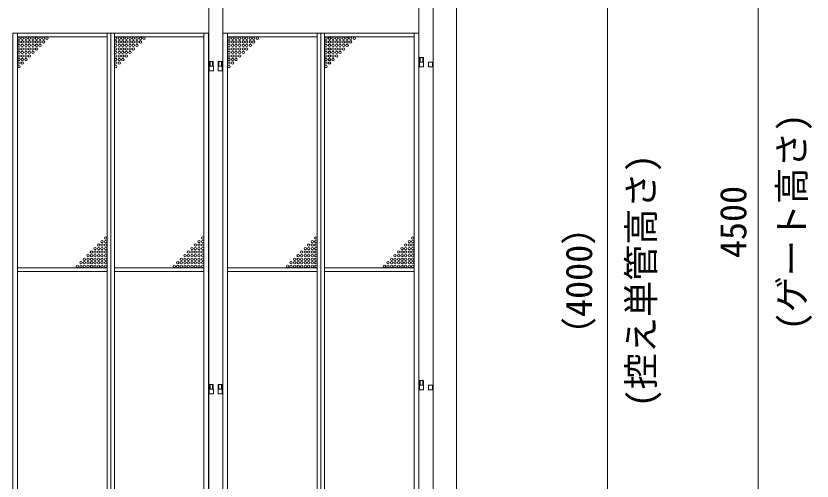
# Model space of a CAD drawing. Units: millimetres, scale not verified. Extents: x -16120 to 16120, y -26100 to 26100.
# Drawn here: x 29 to 3409, y 10101 to 12077 of the extents above; entities that cross this region are included whole.
import ezdxf
from ezdxf.enums import TextEntityAlignment as Align

# ---------------------------------------------------------------- set-up
doc = ezdxf.new("R2010")
doc.units = ezdxf.units.MM
doc.header["$LTSCALE"] = 150
doc.linetypes.add('DASHED1', pattern=[1.8, 1.2, -0.6])
for name, color, linetype, lineweight in [('0-2_ACCG-3018', 134, 'Continuous', 18), ('0-B_寸法', 134, 'Continuous', 18), ('0-C_側固定棒', 134, 'Continuous', 18), ('0-F_大型柱', 134, 'Continuous', 18), ('1-3_中央走行棒', 134, 'Continuous', 18), ('1-9_標準ﾊﾟﾈﾙ', 134, 'Continuous', 18)]:
    doc.layers.add(name, color=color, linetype=linetype, lineweight=lineweight)
doc.styles.add('ＭＳ ゴシック', font='')
doc.styles.get('ＭＳ ゴシック').set_extended_font_data('MS Gothic')

msp = doc.modelspace()

# ---------------------------------------------------------------- linework, layer by layer
at = {"layer": '0-2_ACCG-3018'}
for centre in [(41, 11981.5), (41, 11966.5), (56, 11981.5), (56, 11966.5), (71, 11981.5), (71, 11966.5), (86, 11981.5), (86, 11966.5), (101, 11981.5), (101, 11966.5), (116, 11981.5), (116, 11966.5), (131, 11981.5), (131, 11966.5), (146, 11981.5), (146, 11966.5), (161, 11981.5), (452.5, 11981.5), (452.5, 11966.5), (467.5, 11981.5), (467.5, 11966.5), (482.5, 11981.5), (482.5, 11966.5), (497.5, 11981.5), (497.5, 11966.5), (512.5, 11981.5), (512.5, 11966.5), (527.5, 11981.5), (527.5, 11966.5), (542.5, 11981.5), (542.5, 11966.5), (557.5, 11981.5), (557.5, 11966.5), (572.5, 11981.5), (933.5, 11981.5), (933.5, 11966.5), (948.5, 11981.5), (948.5, 11966.5), (963.5, 11981.5), (963.5, 11966.5), (978.5, 11981.5), (978.5, 11966.5), (993.5, 11981.5), (993.5, 11966.5), (1008.5, 11981.5), (1008.5, 11966.5), (1023.5, 11981.5), (1023.5, 11966.5), (1038.5, 11981.5), (1038.5, 11966.5), (1053.5, 11981.5), (1345, 11981.5), (1345, 11966.5), (1360, 11981.5), (1360, 11966.5), (1375, 11981.5), (1375, 11966.5), (1390, 11981.5), (1390, 11966.5), (1405, 11981.5), (1405, 11966.5), (1420, 11981.5), (1420, 11966.5), (1435, 11981.5), (1435, 11966.5), (1450, 11981.5), (1450, 11966.5), (1465, 11981.5), (41, 11951.5), (41, 11936.5), (56, 11951.5), (56, 11936.5), (71, 11951.5), (71, 11936.5), (86, 11951.5), (86, 11936.5), (101, 11951.5), (101, 11936.5), (116, 11951.5), (116, 11936.5), (131, 11951.5), (452.5, 11951.5), (452.5, 11936.5), (467.5, 11951.5), (467.5, 11936.5), (482.5, 11951.5), (482.5, 11936.5), (497.5, 11951.5), (497.5, 11936.5), (512.5, 11951.5), (512.5, 11936.5), (527.5, 11951.5), (527.5, 11936.5), (542.5, 11951.5), (933.5, 11951.5), (933.5, 11936.5), (948.5, 11951.5), (948.5, 11936.5), (963.5, 11951.5), (963.5, 11936.5), (978.5, 11951.5), (978.5, 11936.5), (993.5, 11951.5), (993.5, 11936.5), (1008.5, 11951.5), (1008.5, 11936.5), (1023.5, 11951.5), (1345, 11951.5), (1345, 11936.5), (1360, 11951.5), (1360, 11936.5), (1375, 11951.5), (1375, 11936.5), (1390, 11951.5), (1390, 11936.5), (1405, 11951.5), (1405, 11936.5), (1420, 11951.5), (1420, 11936.5), (1435, 11951.5), (41, 11921.5), (41, 11906.5), (56, 11921.5), (56, 11906.5), (71, 11921.5), (71, 11906.5), (86, 11921.5), (86, 11906.5), (101, 11921.5), (452.5, 11921.5), (452.5, 11906.5), (467.5, 11921.5), (467.5, 11906.5), (482.5, 11921.5), (482.5, 11906.5), (497.5, 11921.5), (497.5, 11906.5), (512.5, 11921.5), (933.5, 11921.5), (933.5, 11906.5), (948.5, 11921.5), (948.5, 11906.5), (963.5, 11921.5), (963.5, 11906.5), (978.5, 11921.5), (978.5, 11906.5), (993.5, 11921.5), (1345, 11921.5), (1345, 11906.5), (1360, 11921.5), (1360, 11906.5), (1375, 11921.5), (1375, 11906.5), (1390, 11921.5), (1390, 11906.5), (1405, 11921.5), (41, 11891.5), (41, 11876.5), (41, 11861.5), (56, 11891.5), (56, 11876.5), (71, 11891.5), (452.5, 11891.5), (452.5, 11876.5), (452.5, 11861.5), (467.5, 11891.5), (467.5, 11876.5), (482.5, 11891.5), (933.5, 11891.5), (933.5, 11876.5), (933.5, 11861.5), (948.5, 11891.5), (948.5, 11876.5), (963.5, 11891.5), (1345, 11891.5), (1345, 11876.5), (1345, 11861.5), (1360, 11891.5), (1360, 11876.5), (1375, 11891.5), (394.5, 11118.5), (409.5, 11133.5), (409.5, 11118.5), (806, 11118.5), (821, 11133.5), (821, 11118.5), (1287, 11118.5), (1302, 11133.5), (1302, 11118.5), (1698.5, 11118.5), (1713.5, 11133.5), (1713.5, 11118.5), (364.5, 11088.5), (379.5, 11103.5), (379.5, 11088.5), (394.5, 11103.5), (394.5, 11088.5), (409.5, 11103.5), (409.5, 11088.5), (776, 11088.5), (791, 11103.5), (791, 11088.5), (806, 11103.5), (806, 11088.5), (821, 11103.5), (821, 11088.5), (1257, 11088.5), (1272, 11103.5), (1272, 11088.5), (1287, 11103.5), (1287, 11088.5), (1302, 11103.5), (1302, 11088.5), (1668.5, 11088.5), (1683.5, 11103.5), (1683.5, 11088.5), (1698.5, 11103.5), (1698.5, 11088.5), (1713.5, 11103.5), (1713.5, 11088.5), (334.5, 11058.5), (349.5, 11073.5), (349.5, 11058.5), (364.5, 11073.5), (364.5, 11058.5), (379.5, 11073.5), (379.5, 11058.5), (394.5, 11073.5), (394.5, 11058.5), (409.5, 11073.5), (409.5, 11058.5), (746, 11058.5), (761, 11073.5), (761, 11058.5), (776, 11073.5), (776, 11058.5), (791, 11073.5), (791, 11058.5), (806, 11073.5), (806, 11058.5), (821, 11073.5), (821, 11058.5), (1227, 11058.5), (1242, 11073.5), (1242, 11058.5), (1257, 11073.5), (1257, 11058.5), (1272, 11073.5), (1272, 11058.5), (1287, 11073.5), (1287, 11058.5), (1302, 11073.5), (1302, 11058.5), (1638.5, 11058.5), (1653.5, 11073.5), (1653.5, 11058.5), (1668.5, 11073.5), (1668.5, 11058.5), (1683.5, 11073.5), (1683.5, 11058.5), (1698.5, 11073.5), (1698.5, 11058.5), (1713.5, 11073.5), (1713.5, 11058.5), (304.5, 11028.5), (319.5, 11043.5), (319.5, 11028.5), (334.5, 11043.5), (334.5, 11028.5), (349.5, 11043.5), (349.5, 11028.5), (364.5, 11043.5), (364.5, 11028.5), (379.5, 11043.5), (379.5, 11028.5), (394.5, 11043.5), (394.5, 11028.5), (409.5, 11043.5), (409.5, 11028.5), (716, 11028.5), (731, 11043.5), (731, 11028.5), (746, 11043.5), (746, 11028.5), (761, 11043.5), (761, 11028.5), (776, 11043.5), (776, 11028.5), (791, 11043.5), (791, 11028.5), (806, 11043.5), (806, 11028.5), (821, 11043.5), (821, 11028.5), (1197, 11028.5), (1212, 11043.5), (1212, 11028.5), (1227, 11043.5), (1227, 11028.5), (1242, 11043.5), (1242, 11028.5), (1257, 11043.5), (1257, 11028.5), (1272, 11043.5), (1272, 11028.5), (1287, 11043.5), (1287, 11028.5), (1302, 11043.5), (1302, 11028.5), (1608.5, 11028.5), (1623.5, 11043.5), (1623.5, 11028.5), (1638.5, 11043.5), (1638.5, 11028.5), (1653.5, 11043.5), (1653.5, 11028.5), (1668.5, 11043.5), (1668.5, 11028.5), (1683.5, 11043.5), (1683.5, 11028.5), (1698.5, 11043.5), (1698.5, 11028.5), (1713.5, 11043.5), (1713.5, 11028.5), (289.5, 11013.5), (304.5, 11013.5), (319.5, 11013.5), (334.5, 11013.5), (349.5, 11013.5), (364.5, 11013.5), (379.5, 11013.5), (394.5, 11013.5), (409.5, 11013.5), (701, 11013.5), (716, 11013.5), (731, 11013.5), (746, 11013.5), (761, 11013.5), (776, 11013.5), (791, 11013.5), (806, 11013.5), (821, 11013.5), (1182, 11013.5), (1197, 11013.5), (1212, 11013.5), (1227, 11013.5), (1242, 11013.5), (1257, 11013.5), (1272, 11013.5), (1287, 11013.5), (1302, 11013.5), (1593.5, 11013.5), (1608.5, 11013.5), (1623.5, 11013.5), (1638.5, 11013.5), (1653.5, 11013.5), (1668.5, 11013.5), (1683.5, 11013.5), (1698.5, 11013.5), (1713.5, 11013.5)]:
    msp.add_circle(centre, 5, dxfattribs=at)
at = {"layer": '0-B_寸法'}
for p, q in [((3179.7, 13364), (3179.7, 9040)), ((2539.7, 12864), (2539.7, 9040))]:
    msp.add_line(p, q, dxfattribs=at)
at = {"layer": '0-C_側固定棒'}
for p, q in [((1739.7, 10529.1), (1739.7, 11880.6)), ((1739.7, 9157.6), (1739.7, 10509.1))]:
    msp.add_line(p, q, dxfattribs=at)
msp.add_lwpolyline([(1739.7, 11900.6), (1739.7, 12752.6), (1799.7, 12752.6), (1799.7, 9082.6), (1739.7, 9082.6), (1739.7, 9137.6)], dxfattribs=at)
for points in [[(1759.4, 11860.6), (1742.1, 11860.6), (1742.1, 11880.6), (1759.4, 11880.6)], [(1797.4, 11860.6), (1780.1, 11860.6), (1780.1, 11880.6), (1797.4, 11880.6)], [(1759.4, 10489.1), (1742.1, 10489.1), (1742.1, 10509.1), (1759.4, 10509.1)], [(1797.4, 10489.1), (1780.1, 10489.1), (1780.1, 10509.1), (1797.4, 10509.1)]]:
    msp.add_lwpolyline(points, close=True, dxfattribs=at)
at = {"layer": '0-F_大型柱'}
for p, q in [((1799.7, 9452), (1799.7, 12902)), ((1899.7, 9452), (1899.7, 12902))]:
    msp.add_line(p, q, dxfattribs=at)
at = {"layer": '1-3_中央走行棒'}
for p, q in [((847.2, 10511.5), (847.2, 11863)), ((907.2, 11863), (907.2, 10511.5)), ((847.2, 9140), (847.2, 10491.5)), ((907.2, 10491.5), (907.2, 9140))]:
    msp.add_line(p, q, dxfattribs=at)
for points in [[(847.2, 11883), (847.2, 13215), (852.2, 13215)], [(902.2, 13215), (907.2, 13215), (907.2, 11883)]]:
    msp.add_lwpolyline(points, dxfattribs=at)
for points in [[(866.9, 11843), (849.6, 11843), (849.6, 11863), (866.9, 11863)], [(904.9, 11843), (887.6, 11843), (887.6, 11863), (904.9, 11863)], [(866.9, 10471.5), (849.6, 10471.5), (849.6, 10491.5), (866.9, 10491.5)], [(904.9, 10471.5), (887.6, 10471.5), (887.6, 10491.5), (904.9, 10491.5)]]:
    msp.add_lwpolyline(points, close=True, dxfattribs=at)
at = {"layer": '1-9_標準ﾊﾟﾈﾙ'}
for p, q in [((1743, 11900.6), (1743, 11880.6)), ((850.5, 11883), (850.5, 11863)), ((903.9, 11883), (903.9, 11863)), ((1743, 10529.1), (1743, 10509.1)), ((850.5, 10511.5), (850.5, 10491.5)), ((903.9, 10511.5), (903.9, 10491.5))]:
    msp.add_line(p, q, dxfattribs=at)
at = {"layer": '1-9_標準ﾊﾟﾈﾙ', "linetype": 'DASHED1'}
for p, q in [((1745.2, 11900.6), (1745.2, 11880.6)), ((1756.2, 11900.6), (1756.2, 11880.6)), ((852.7, 11883), (852.7, 11863)), ((863.7, 11883), (863.7, 11863)), ((890.7, 11883), (890.7, 11863)), ((901.7, 11883), (901.7, 11863)), ((1745.2, 10529.1), (1745.2, 10509.1)), ((1756.2, 10529.1), (1756.2, 10509.1)), ((852.7, 10511.5), (852.7, 10491.5)), ((863.7, 10511.5), (863.7, 10491.5)), ((890.7, 10511.5), (890.7, 10491.5)), ((901.7, 10511.5), (901.7, 10491.5))]:
    msp.add_line(p, q, dxfattribs=at)
at = {"layer": '1-9_標準ﾊﾟﾈﾙ'}
for points in [[(15.2, 12003), (35, 12003), (35, 9000), (15.2, 9000)], [(415.5, 12003), (35, 12003), (35, 11987.5), (415.5, 11987.5)], [(431, 12003), (415.5, 12003), (415.5, 9000), (431, 9000)], [(431, 12003), (446.5, 12003), (446.5, 9000), (431, 9000)], [(446.5, 12003), (827, 12003), (827, 11987.5), (446.5, 11987.5)], [(846.7, 12003), (827, 12003), (827, 9000), (846.7, 9000)], [(907.7, 12003), (927.5, 12003), (927.5, 9000), (907.7, 9000)], [(1308, 12003), (927.5, 12003), (927.5, 11987.5), (1308, 11987.5)], [(1323.5, 12003), (1308, 12003), (1308, 9000), (1323.5, 9000)], [(1323.5, 12003), (1339, 12003), (1339, 9000), (1323.5, 9000)], [(1339, 12003), (1719.5, 12003), (1719.5, 11987.5), (1339, 11987.5)], [(1739.2, 12003), (1719.5, 12003), (1719.5, 9000), (1739.2, 9000)], [(415.5, 11007.5), (35, 11007.5), (35, 10991.5), (415.5, 10991.5)], [(446.5, 11007.5), (827, 11007.5), (827, 10991.5), (446.5, 10991.5)], [(1308, 11007.5), (927.5, 11007.5), (927.5, 10991.5), (1308, 10991.5)], [(1339, 11007.5), (1719.5, 11007.5), (1719.5, 10991.5), (1339, 10991.5)]]:
    msp.add_lwpolyline(points, close=True, dxfattribs=at)
for points in [[(1739.2, 11880.6), (1759.2, 11880.6), (1759.2, 11900.6), (1739.2, 11900.6)], [(846.7, 11863), (866.7, 11863), (866.7, 11883), (846.7, 11883)], [(907.7, 11863), (887.7, 11863), (887.7, 11883), (907.7, 11883)], [(1739.2, 10509.1), (1759.2, 10509.1), (1759.2, 10529.1), (1739.2, 10529.1)], [(846.7, 10491.5), (866.7, 10491.5), (866.7, 10511.5), (846.7, 10511.5)], [(907.7, 10491.5), (887.7, 10491.5), (887.7, 10511.5), (907.7, 10511.5)]]:
    msp.add_lwpolyline(points, dxfattribs=at)

# ---------------------------------------------------------------- texts
at = {"layer": '0-B_寸法', "style": 'ＭＳ ゴシック'}
for s, p in [('(ゲート高さ)', (3412.7, 10741.2)), ('(控え単管高さ)', (2772.7, 10414.4)), ('4500', (3163.9, 11048.4)), ('（4000）', (2508.9, 10644.8))]:
    msp.add_text(s, height=112.6, rotation=90, dxfattribs=at).set_placement(p, align=Align.BOTTOM_LEFT)

doc.saveas('drawing.dxf')
